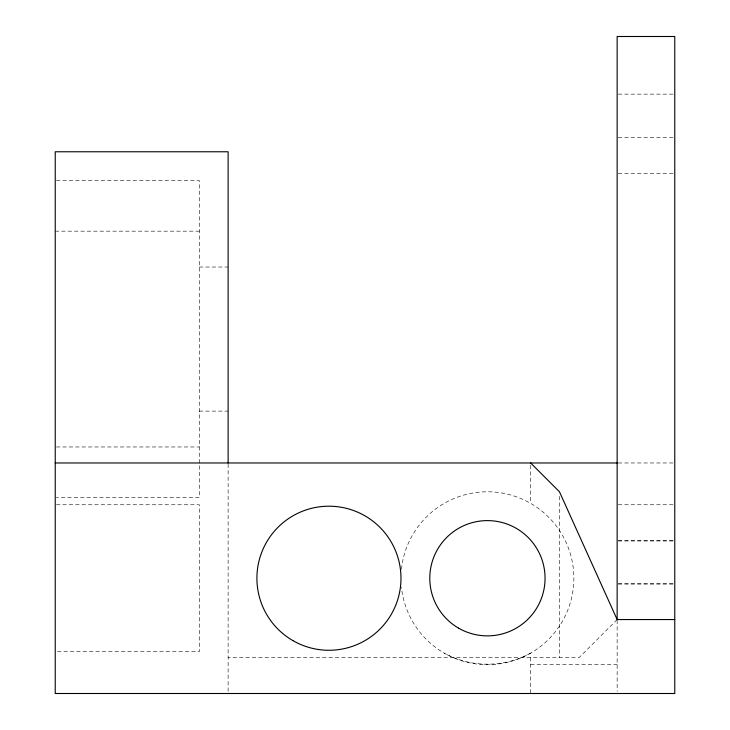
<?xml version="1.0" encoding="UTF-8"?>
<svg xmlns="http://www.w3.org/2000/svg" width="730" height="730" viewBox="0 0 730 730"><rect width="100%" height="100%" fill="white"/><g stroke="black" fill="none" stroke-linecap="round" stroke-linejoin="round"><path stroke-width="0.55" stroke-dasharray="3.65 2.74" d="M617.142 619.551L579.209 657.484L228.125 657.484M530.646 653.104C504.029 667.877 470.814 667.877 444.205 653.104M618.264 94.133L674.766 94.133M618.264 137.359L674.766 137.359M618.264 173.375L674.766 173.375M56.365 180.575L199.308 180.575L199.308 497.55L56.365 497.55M55.234 231.164L199.308 231.164M199.308 267.025L228.125 267.025M199.308 411.109L228.125 411.109M56.365 446.97L199.308 446.97M618.264 462.975L674.766 462.975M56.365 504.758L199.308 504.758L199.308 651.717L56.365 651.717M618.264 504.758L674.766 504.758M618.264 540.775L673.644 540.775M618.264 540.948L674.766 540.948M618.264 583.827L674.766 583.827M618.264 584L674.766 584M530.646 664.683L617.142 664.683M617.142 620.217L617.142 691.283M559.463 496.327L559.463 657.484M530.646 465.22L530.646 503.371M530.646 657.484L530.646 693.5M228.125 464.107L228.125 693.5M401.445 569.217A86.45 86.45 0 0 1 533.229 504.923A86.45 86.45 0 0 1 533.229 651.552A86.45 86.45 0 0 1 401.445 587.258"/><path stroke-width="1.09" d="M55.234 462.975L617.142 462.975M530.646 462.975L559.463 491.792L617.142 619.551L674.766 619.551M617.142 619.551L617.142 36.5L674.766 36.5L674.766 693.5L55.234 693.5L55.234 151.767L228.125 151.767L228.125 462.975M458.604 628.147A57.633 57.633 0 0 0 545.055 578.233A57.633 57.633 0 0 0 458.604 528.328A57.633 57.633 0 0 0 458.604 628.147M292.922 640.621A72.042 72.042 0 0 0 400.98 578.233A72.042 72.042 0 0 0 292.922 515.845A72.042 72.042 0 0 0 292.922 640.621"/></g></svg>
